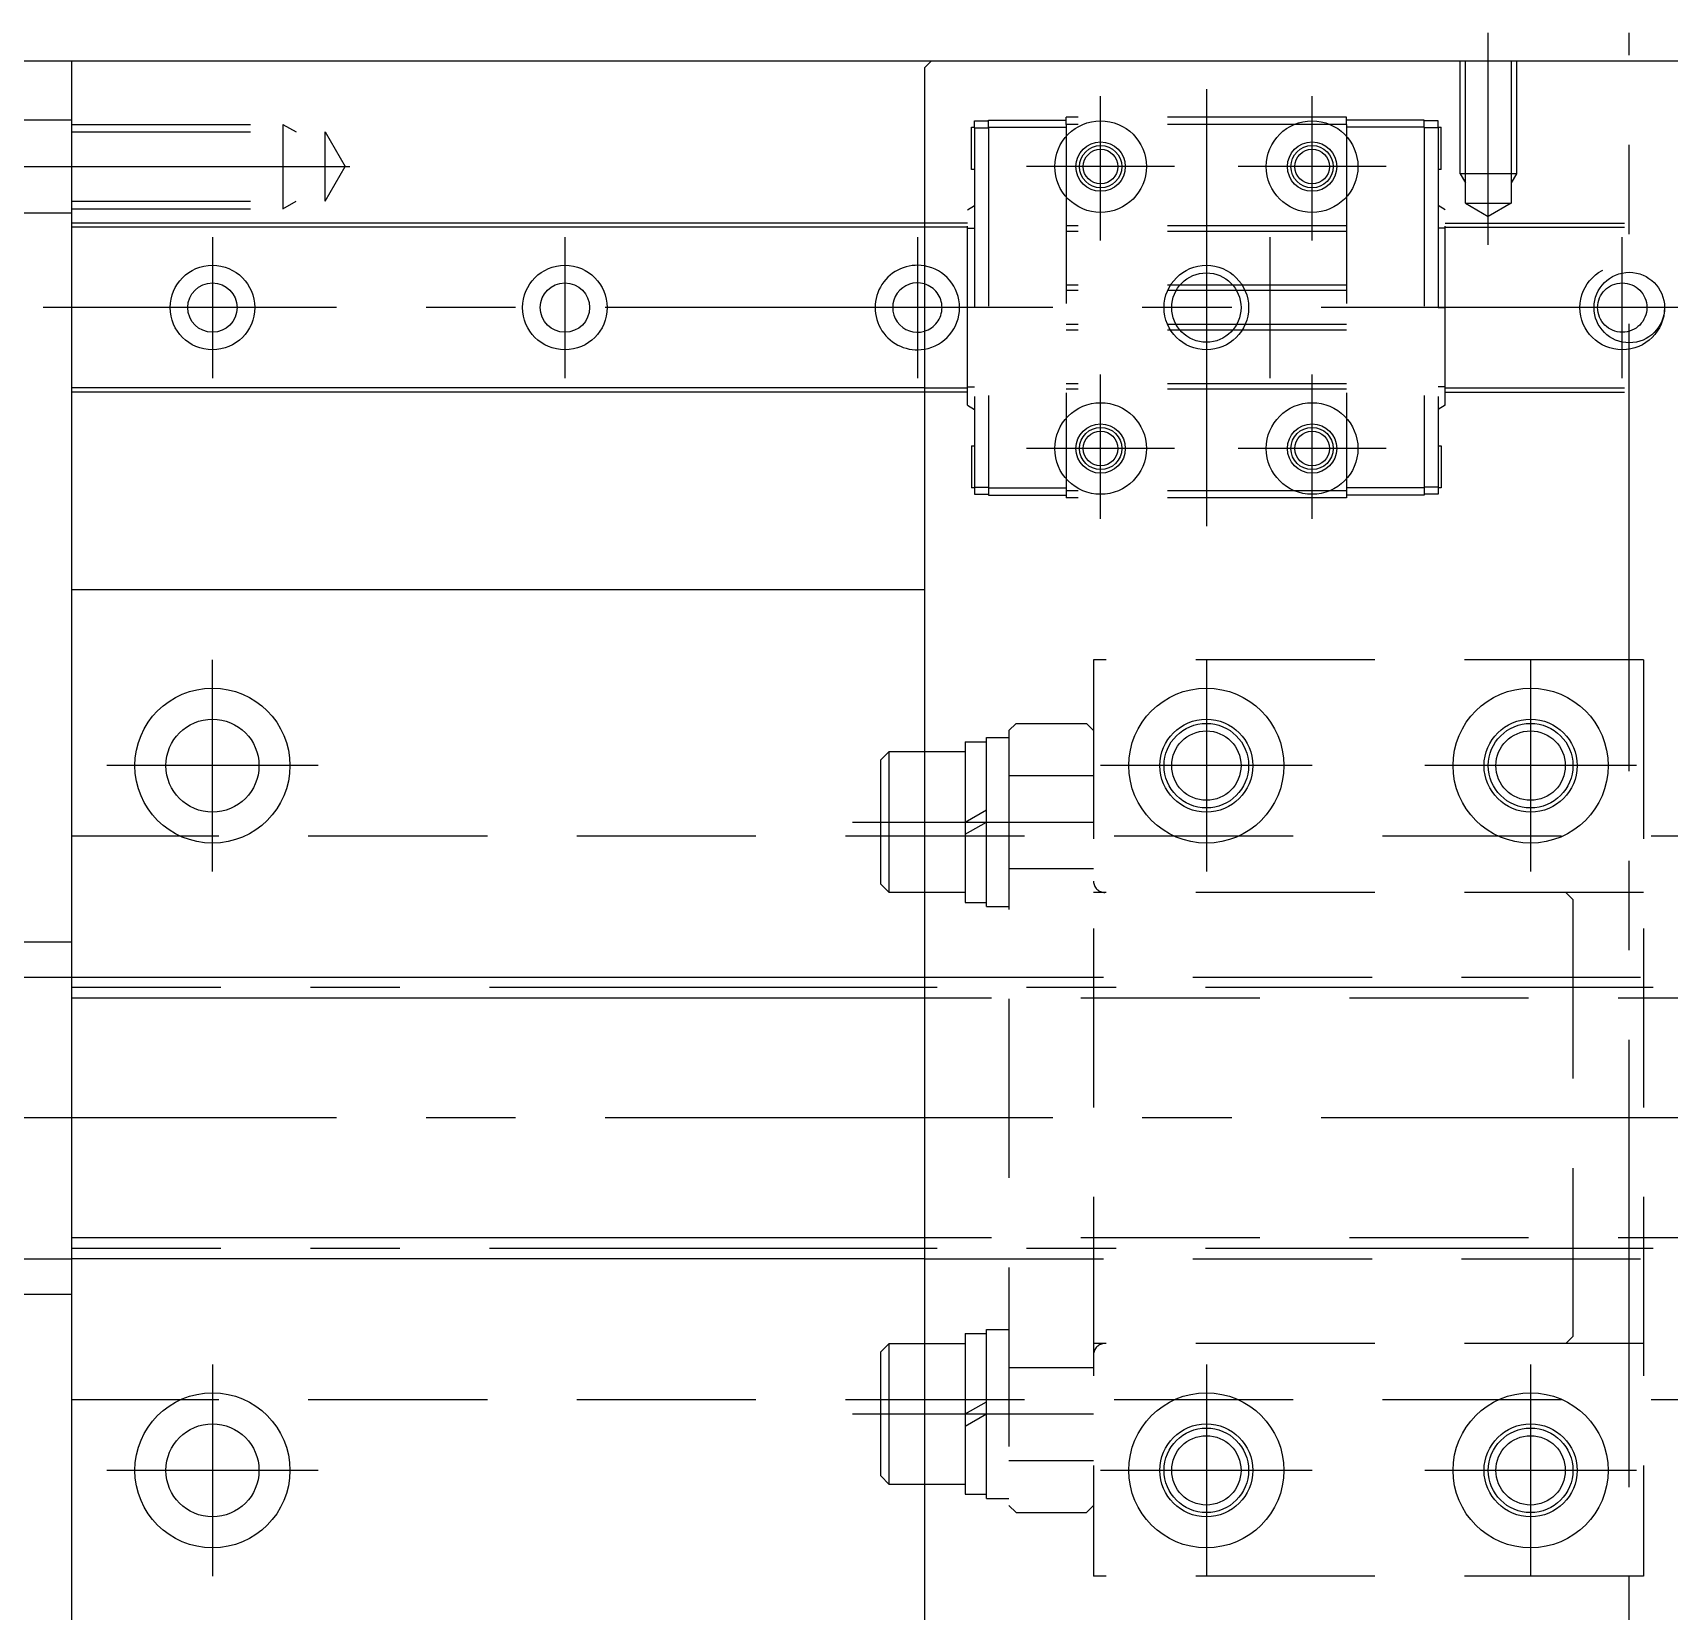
# Model space of a CAD drawing. Extents: x -208 to 423, y -45 to 295.
# Drawn here: x 198.1 to 314.2, y 100.4 to 212.4 of the extents above; entities that cross this region are included whole.
import ezdxf

# ---------------------------------------------------------------- set-up
doc = ezdxf.new("R2010")
doc.units = 0
doc.linetypes.add('CENTER', pattern=[50.8, 31.75, -6.35, 6.35, -6.35])
doc.linetypes.add('DASHED', pattern=[19.05, 12.7, -6.35])
doc.layers.get('0').update_dxf_attribs({"linetype": 'CONTINUOUS'})
doc.layers.add('CENTER', color=1, linetype='CENTER')

msp = doc.modelspace()

# ---------------------------------------------------------------- linework, layer by layer
at = {"color": 7, "linetype": 'CONTINUOUS'}
for p, q in [((190.85, 210.44), (420.85, 210.44)), ((200.85, 210.44), (200.85, 60.44)), ((261.35, 209.94), (261.85, 210.44)), ((261.35, 209.94), (261.35, 60.94)), ((261.35, 198.94), (200.85, 198.94)), ((200.85, 198.94), (200.85, 186.94)), ((261.35, 198.64), (200.85, 198.64)), ((261.35, 187.24), (200.85, 187.24)), ((261.35, 186.94), (200.85, 186.94)), ((200.85, 172.94), (261.35, 172.94)), ((258.25, 160.84), (258.85, 161.44)), ((258.85, 151.44), (258.85, 161.44)), ((258.85, 161.44), (261.35, 161.44)), ((258.25, 152.04), (258.25, 160.84)), ((258.85, 151.44), (258.25, 152.04)), ((261.35, 151.44), (258.85, 151.44)), ((200.85, 145.44), (261.35, 145.44)), ((261.35, 125.44), (200.85, 125.44)), ((258.25, 118.84), (258.85, 119.44)), ((258.25, 110.04), (258.25, 118.84)), ((258.85, 109.44), (258.85, 119.44)), ((258.85, 119.44), (261.35, 119.44)), ((258.85, 109.44), (258.25, 110.04)), ((261.35, 109.44), (258.85, 109.44))]:
    msp.add_line(p, q, dxfattribs=at)
at = {"color": 3, "linetype": 'DASHED'}
for p, q in [((299.35, 202.44), (299.35, 210.44)), ((299.73, 200.34), (299.73, 210.44)), ((302.97, 210.44), (302.97, 200.34)), ((303.35, 210.44), (303.35, 202.44)), ((200.85, 206.24), (197.35, 206.24)), ((200.85, 205.94), (215.85, 205.94)), ((215.85, 205.94), (215.85, 199.94)), ((215.85, 205.94), (216.79, 205.4)), ((264.7, 202.74), (264.7, 205.74)), ((264.7, 205.74), (264.9, 205.74)), ((264.9, 205.69), (264.9, 206.19)), ((264.9, 206.19), (265.9, 206.19)), ((264.9, 205.69), (264.9, 180.19)), ((264.9, 205.69), (265.9, 205.69)), ((265.9, 206.24), (271.4, 206.24)), ((265.9, 205.74), (265.9, 206.24)), ((265.9, 205.74), (265.9, 180.14)), ((265.9, 205.74), (271.4, 205.74)), ((291.3, 206.44), (271.4, 206.44)), ((271.4, 205.94), (271.4, 206.44)), ((291.3, 205.94), (271.4, 205.94)), ((271.4, 205.94), (271.4, 179.94)), ((291.3, 205.94), (291.3, 206.44)), ((296.8, 206.24), (291.3, 206.24)), ((291.3, 205.94), (291.3, 179.94)), ((296.8, 205.74), (291.3, 205.74)), ((296.8, 205.74), (296.8, 206.24)), ((297.8, 206.19), (296.8, 206.19)), ((296.8, 205.74), (296.8, 180.14)), ((297.8, 205.69), (296.8, 205.69)), ((297.8, 205.69), (297.8, 206.19)), ((297.8, 205.74), (298, 205.74)), ((297.8, 205.69), (297.8, 180.19)), ((298, 202.74), (298, 205.74)), ((200.85, 205.4), (218.85, 205.4)), ((218.85, 205.4), (220.27, 202.94)), ((218.85, 200.48), (218.85, 205.4)), ((218.85, 200.48), (220.27, 202.94)), ((264.9, 202.74), (264.7, 202.74)), ((298, 202.74), (297.8, 202.74)), ((303.35, 202.44), (299.35, 202.44)), ((299.35, 202.44), (299.73, 201.78)), ((303.35, 202.44), (302.97, 201.78)), ((200.85, 200.48), (218.85, 200.48)), ((200.85, 199.94), (215.85, 199.94)), ((215.85, 199.94), (216.79, 200.48)), ((264.4, 199.87), (264.9, 200.17)), ((264.4, 186.01), (264.4, 199.87)), ((298.3, 199.87), (297.8, 200.17)), ((298.3, 186.01), (298.3, 199.87)), ((299.73, 200.34), (301.35, 199.4)), ((299.73, 200.34), (302.97, 200.34)), ((302.97, 200.34), (301.35, 199.4)), ((200.85, 199.64), (197.35, 199.64)), ((264.4, 198.94), (261.35, 198.94)), ((264.4, 198.64), (261.35, 198.64)), ((264.4, 198.57), (264.9, 198.57)), ((291.3, 198.74), (271.4, 198.74)), ((298.3, 198.57), (297.8, 198.57)), ((298.3, 198.94), (324.4, 198.94)), ((298.3, 198.64), (324.4, 198.64)), ((291.3, 198.34), (271.4, 198.34)), ((291.3, 194.54), (271.4, 194.54)), ((291.3, 194.14), (271.4, 194.14)), ((264.9, 192.94), (264.4, 192.94)), ((297.8, 192.94), (298.3, 192.94)), ((291.3, 191.74), (271.4, 191.74)), ((291.3, 191.34), (271.4, 191.34)), ((261.35, 187.24), (264.4, 187.24)), ((264.4, 186.94), (261.35, 186.94)), ((264.4, 187.31), (264.9, 187.31)), ((291.3, 187.54), (271.4, 187.54)), ((291.3, 187.14), (271.4, 187.14)), ((298.3, 187.31), (297.8, 187.31)), ((298.3, 187.24), (324.4, 187.24)), ((298.3, 186.94), (324.4, 186.94)), ((264.4, 186.01), (264.9, 185.71)), ((298.3, 186.01), (297.8, 185.71)), ((264.7, 183.14), (264.7, 180.14)), ((264.7, 183.14), (264.9, 183.14)), ((297.8, 183.14), (298, 183.14)), ((298, 183.14), (298, 180.14)), ((264.9, 180.14), (264.7, 180.14)), ((264.9, 180.19), (264.9, 179.69)), ((264.9, 180.19), (265.9, 180.19)), ((265.9, 180.14), (271.4, 180.14)), ((265.9, 180.14), (265.9, 179.64)), ((291.3, 179.94), (271.4, 179.94)), ((271.4, 179.94), (271.4, 179.44)), ((296.8, 180.14), (291.3, 180.14)), ((291.3, 179.94), (291.3, 179.44)), ((297.8, 180.19), (296.8, 180.19)), ((296.8, 180.14), (296.8, 179.64)), ((297.8, 180.19), (297.8, 179.69)), ((298, 180.14), (297.8, 180.14)), ((264.9, 179.69), (265.9, 179.69)), ((265.9, 179.64), (271.4, 179.64)), ((291.3, 179.44), (271.4, 179.44)), ((296.8, 179.64), (291.3, 179.64)), ((297.8, 179.69), (296.8, 179.69)), ((312.35, 167.94), (273.35, 167.94)), ((273.35, 167.94), (273.35, 102.94)), ((312.35, 167.94), (312.35, 102.94)), ((267.85, 163.44), (267.35, 162.94)), ((267.35, 162.94), (267.35, 107.94)), ((267.85, 163.44), (272.85, 163.44)), ((272.85, 163.44), (273.35, 162.94)), ((261.35, 161.44), (264.25, 161.44)), ((264.25, 162.14), (264.25, 150.74)), ((264.25, 162.14), (265.75, 162.14)), ((265.75, 150.44), (265.75, 162.44)), ((265.75, 162.44), (267.35, 162.44)), ((267.35, 159.74), (273.35, 159.74)), ((264.25, 156.44), (265.75, 157.31)), ((264.25, 155.57), (265.75, 156.44)), ((420.85, 155.44), (200.85, 155.44)), ((267.35, 153.14), (273.35, 153.14)), ((264.25, 151.44), (261.35, 151.44)), ((312.35, 151.44), (273.35, 151.44)), ((306.85, 151.44), (307.35, 150.94)), ((307.35, 150.94), (307.35, 119.94)), ((264.25, 150.74), (265.75, 150.74)), ((265.75, 150.44), (267.35, 150.44)), ((190.85, 147.94), (200.85, 147.94)), ((191.85, 145.44), (200.85, 145.44)), ((261.35, 145.44), (361.35, 145.44)), ((361.35, 143.94), (261.35, 143.94)), ((361.35, 126.94), (261.35, 126.94)), ((191.85, 125.44), (200.85, 125.44)), ((261.35, 125.44), (361.35, 125.44)), ((190.85, 122.94), (200.85, 122.94)), ((264.25, 120.14), (264.25, 108.74)), ((264.25, 120.14), (265.75, 120.14)), ((265.75, 108.44), (265.75, 120.44)), ((265.75, 120.44), (267.35, 120.44)), ((307.35, 119.94), (306.85, 119.44)), ((261.35, 119.44), (264.25, 119.44)), ((312.35, 119.44), (273.35, 119.44)), ((267.35, 117.74), (273.35, 117.74)), ((420.85, 115.44), (200.85, 115.44)), ((264.25, 114.44), (265.75, 115.31)), ((264.25, 113.57), (265.75, 114.44)), ((267.35, 111.14), (273.35, 111.14)), ((264.25, 109.44), (261.35, 109.44)), ((264.25, 108.74), (265.75, 108.74)), ((265.75, 108.44), (267.35, 108.44)), ((267.85, 107.44), (267.35, 107.94)), ((267.85, 107.44), (272.85, 107.44)), ((272.85, 107.44), (273.35, 107.94)), ((312.35, 102.94), (273.35, 102.94))]:
    msp.add_line(p, q, dxfattribs=at)
at = {"color": 3, "linetype": 'CONTINUOUS'}
for p, q in [((261.35, 143.94), (200.85, 143.94)), ((261.35, 126.94), (200.85, 126.94))]:
    msp.add_line(p, q, dxfattribs=at)
at = {"color": 7, "linetype": 'CONTINUOUS'}
for centre, radius in [((273.85, 202.94), 3.25), ((288.85, 202.94), 3.25), ((273.85, 202.94), 1.75), ((288.85, 202.94), 1.75), ((273.85, 202.94), 1.23), ((288.85, 202.94), 1.23), ((210.85, 192.94), 3), ((235.85, 192.94), 3), ((281.35, 192.94), 2.46), ((311.35, 192.94), 2.5), ((210.85, 192.94), 1.75), ((235.85, 192.94), 1.75), ((273.85, 182.94), 3.25), ((288.85, 182.94), 3.25), ((273.85, 182.94), 1.75), ((288.85, 182.94), 1.75), ((273.85, 182.94), 1.23), ((288.85, 182.94), 1.23), ((210.85, 160.44), 5.5), ((281.35, 160.44), 5.5), ((304.35, 160.44), 5.5), ((210.85, 160.44), 3.3), ((281.35, 160.44), 3.3), ((304.35, 160.44), 3.3), ((281.35, 160.44), 2.46), ((304.35, 160.44), 2.46), ((210.85, 110.44), 5.5), ((281.35, 110.44), 5.5), ((304.35, 110.44), 5.5), ((210.85, 110.44), 3.3), ((281.35, 110.44), 3.3), ((281.35, 110.44), 2.46), ((304.35, 110.44), 3.3), ((304.35, 110.44), 2.46)]:
    msp.add_circle(centre, radius, dxfattribs=at)
at = {"color": 3, "linetype": 'CONTINUOUS'}
for centre, radius in [((273.85, 202.94), 1.5), ((288.85, 202.94), 1.5), ((281.35, 192.94), 3), ((273.85, 182.94), 1.5), ((288.85, 182.94), 1.5), ((281.35, 160.44), 3), ((304.35, 160.44), 3), ((281.35, 110.44), 3), ((304.35, 110.44), 3)]:
    msp.add_circle(centre, radius, dxfattribs=at)
at = {"color": 3, "linetype": 'DASHED'}
for radius in [3, 1.75]:
    msp.add_circle((310.85, 192.94), radius, dxfattribs=at)
at = {"color": 7, "linetype": 'CONTINUOUS'}
for radius, start, end in [(3, 80.4059, 279.5941), (1.75, 73.3985, 286.6015)]:
    msp.add_arc((260.85, 192.94), radius, start, end, dxfattribs=at)
at = {"color": 3, "linetype": 'DASHED'}
for centre, radius, start, end in [((260.85, 192.94), 3, 279.5941, 80.4059), ((260.85, 192.94), 1.75, 286.6015, 73.3985), ((274.15, 152.24), 0.8, 180, 270), ((274.15, 118.64), 0.8, 90, 180)]:
    msp.add_arc(centre, radius, start, end, dxfattribs=at)
at = {"layer": 'CENTER', "color": 1, "linetype": 'CENTER'}
for p, q in [((301.35, 197.4), (301.35, 212.44)), ((311.35, 58.44), (311.35, 212.44)), ((273.85, 197.69), (273.85, 207.94)), ((281.35, 208.44), (281.35, 177.44)), ((288.85, 197.69), (288.85, 207.94)), ((188.85, 202.94), (222.27, 202.94)), ((279.1, 202.94), (268.6, 202.94)), ((294.1, 202.94), (283.6, 202.94)), ((210.85, 197.94), (210.85, 187.94)), ((235.85, 197.94), (235.85, 187.94)), ((260.85, 197.94), (260.85, 187.94)), ((285.85, 197.94), (285.85, 187.94)), ((310.85, 187.94), (310.85, 197.94)), ((422.85, 192.94), (198.85, 192.94)), ((273.85, 177.94), (273.85, 188.19)), ((288.85, 177.94), (288.85, 188.19)), ((279.1, 182.94), (268.6, 182.94)), ((294.1, 182.94), (283.6, 182.94)), ((210.85, 152.94), (210.85, 167.94)), ((281.35, 167.94), (281.35, 152.94)), ((304.35, 167.94), (304.35, 152.94)), ((218.35, 160.44), (203.35, 160.44)), ((288.85, 160.44), (273.85, 160.44)), ((311.85, 160.44), (296.85, 160.44)), ((256.25, 156.44), (273.35, 156.44)), ((363.85, 144.69), (200.85, 144.69)), ((422.85, 135.44), (145.05, 135.44)), ((363.85, 126.19), (200.85, 126.19)), ((210.85, 117.94), (210.85, 102.94)), ((281.35, 117.94), (281.35, 102.94)), ((304.35, 117.94), (304.35, 102.94)), ((256.25, 114.44), (273.35, 114.44)), ((218.35, 110.44), (203.35, 110.44)), ((288.85, 110.44), (273.85, 110.44)), ((311.85, 110.44), (296.85, 110.44))]:
    msp.add_line(p, q, dxfattribs=at)

doc.saveas('drawing.dxf')
